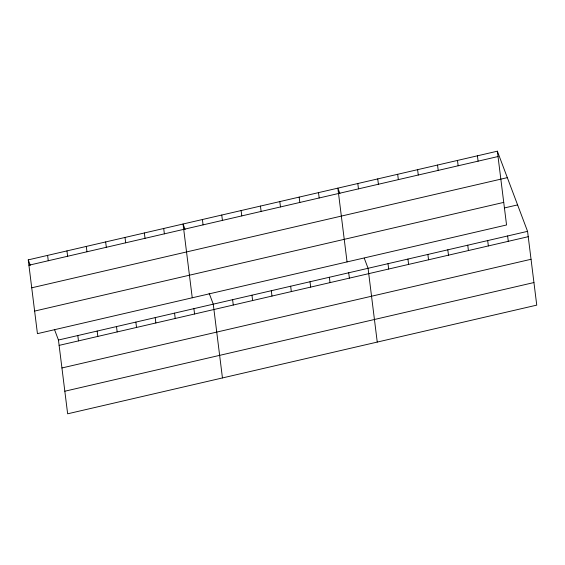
<?xml version="1.0" encoding="UTF-8"?>
<svg xmlns="http://www.w3.org/2000/svg" width="565" height="565" viewBox="0 0 565 565"><rect width="100%" height="100%" fill="white"/><g stroke="black" fill="none" stroke-linecap="round" stroke-linejoin="round"><path stroke-width="0.85" d="M497.355 151.194L506.551 224.969L37.438 333.654L28.25 259.872L497.355 151.194L527.562 231.346L536.75 305.128L67.645 413.806L58.449 340.031L54.643 329.918M28.914 265.225L498.026 156.54M31.732 287.804L507.328 177.643M34.627 311.075L503.733 202.39M504.305 207.977L517.596 204.897M58.449 340.031L527.562 231.346M59.12 345.377L528.226 236.7M61.931 367.963L531.036 259.279M64.827 391.227L533.939 282.542M339.911 193.59L337.863 188.145L347.051 261.92M364.256 258.184L368.062 268.297L377.25 342.079M185.108 229.454L183.053 224.008L192.248 297.79M209.156 293.27L213.259 304.161L222.448 377.943M28.25 259.872L30.305 265.317M507.624 235.965L508.288 241.319M477.418 155.813L478.089 161.159M487.687 240.584L488.351 245.937M457.481 160.432L458.151 165.778M467.749 245.203L468.413 250.556M437.543 165.051L438.214 170.397M447.812 249.822L448.476 255.175M417.613 169.67L418.277 175.016M427.875 254.441L428.538 259.794M397.675 174.288L398.339 179.635M407.937 259.06L408.601 264.413M377.738 178.907L378.402 184.254M388 263.678L388.671 269.032M357.8 183.526L358.464 188.872M348.711 272.782L349.382 278.135M329.36 277.267L330.031 282.62M318.512 192.623L319.176 197.976M310.008 281.751L310.679 287.098M299.16 197.107L299.824 202.461M290.664 286.229L291.328 291.582M279.809 201.592L280.473 206.945M271.313 290.714L271.977 296.067M260.458 206.077L261.122 211.43M251.962 295.198L252.626 300.552M241.107 210.561L241.778 215.908M232.611 299.683L233.274 305.029M221.755 215.039L222.426 220.392M202.404 219.524L203.075 224.877M193.908 308.645L194.572 313.999M174.557 313.13L175.221 318.483M163.702 228.493L164.373 233.839M155.206 317.615L155.869 322.968M144.358 232.978L145.021 238.324M135.854 322.099L136.525 327.446M125.006 237.455L125.67 242.809M116.503 326.577L117.174 331.93M105.655 241.94L106.319 247.293M97.152 331.062L97.823 336.415M86.304 246.425L86.968 251.778M77.8 335.546L78.471 340.9M66.953 250.909L67.616 256.256M47.601 255.387L48.265 260.74"/></g></svg>
